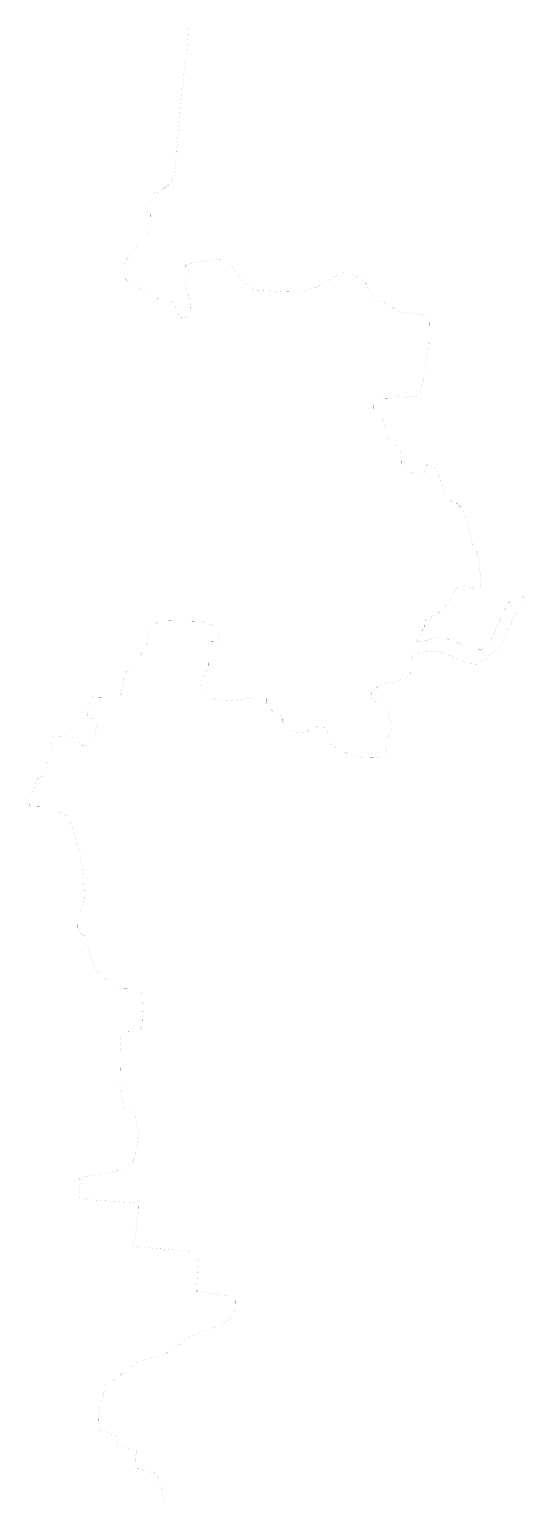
# Model space of a CAD drawing. Header units: metres. Extents: x 264643 to 276801, y 2090546 to 2143845.
# Drawn here: x 271794 to 273381, y 2116143 to 2120826 of the extents above; entities that cross this region are included whole.
import ezdxf

# ---------------------------------------------------------------- set-up
doc = ezdxf.new("R2010")
doc.units = ezdxf.units.M
doc.layers.add('HAZARDS LINE', color=1, linetype='Continuous')

msp = doc.modelspace()

# ---------------------------------------------------------------- linework, layer by layer
at = {"layer": 'HAZARDS LINE', "lineweight": 18, "const_width": 0.134}
msp.add_lwpolyline([(272223.5, 2116139), (272212.3, 2116190.9), (272200.9, 2116226.9), (272197, 2116230.9), (272193, 2116235), (272185.1, 2116239.1), (272165.3, 2116243.3), (272141.5, 2116251.7), (272137.5, 2116251.7), (272133.6, 2116255.8), (272129.8, 2116263.8), (272130, 2116279.7), (272134.3, 2116303.5), (272134.4, 2116307.5), (272078.9, 2116324.3), (272075, 2116328.3), (272071.4, 2116356.2), (272015.9, 2116373), (272015.9, 2116377), (272012.1, 2116389), (272012.5, 2116412.9), (272017, 2116452.6), (272029.5, 2116488.3), (272033.9, 2116516.1), (272038, 2116524), (272042, 2116527.9), (272058, 2116527.7), (272070, 2116535.5), (272106.4, 2116570.8), (272114.4, 2116574.6), (272122.4, 2116578.5), (272130.5, 2116586.4), (272146.5, 2116594.1), (272186.5, 2116605.5), (272210.5, 2116609.1), (272226.5, 2116616.8), (272234.5, 2116620.7), (272250.6, 2116628.4), (272286.9, 2116659.7), (272303, 2116671.5), (272387, 2116702.1), (272395, 2116706), (272423.1, 2116721.5), (272439.2, 2116733.2), (272439.3, 2116737.2), (272443.4, 2116745.1), (272447.6, 2116757), (272448.1, 2116792.8), (272444.2, 2116796.8), (272436.3, 2116800.9), (272424.3, 2116801.1), (272328.9, 2116814.4), (272325, 2116814.5), (272325, 2116818.5), (272330.4, 2116914), (272330.8, 2116941.9), (272302.9, 2116942.3), (272131.9, 2116956.7), (272127.9, 2116956.8), (272124, 2116960.8), (272124.1, 2116964.8), (272132.7, 2117012.5), (272141.6, 2117076.1), (272141.8, 2117088), (272137.9, 2117092), (272130, 2117096.1), (272054.4, 2117101.2), (271986.8, 2117106.2), (271962.9, 2117110.5), (271955, 2117114.6), (271951.2, 2117122.6), (271955.7, 2117162.4), (271951.9, 2117170.4), (271955.9, 2117174.4), (271963.9, 2117178.2), (272067.7, 2117196.6), (272083.8, 2117204.3), (272119.8, 2117219.7), (272124, 2117231.6), (272136.5, 2117271.3), (272141.2, 2117319), (272133.8, 2117358.9), (272130, 2117370.9), (272126.1, 2117379), (272122.2, 2117383), (272110.3, 2117387.2), (272106.4, 2117387.2), (272102.4, 2117391.2), (272098.5, 2117391.3), (272087.1, 2117431.3), (272083.4, 2117451.3), (272079.6, 2117463.3), (272083.9, 2117483.1), (272085.2, 2117570.7), (272082, 2117626.5), (272082.2, 2117638.5), (272086.2, 2117642.4), (272110.1, 2117642), (272114.1, 2117646), (272146, 2117645.5), (272150.1, 2117653.4), (272154.2, 2117665.3), (272154.4, 2117677.2), (272151.5, 2117752.9), (272151.6, 2117760.9), (272147.8, 2117768.9), (272143.9, 2117773), (272136, 2117777.1), (272080.2, 2117777.9), (272072.3, 2117782), (272068.3, 2117782), (272056.5, 2117790.2), (272040.8, 2117806.3), (272025, 2117814.5), (272005.4, 2117838.7), (271990, 2117874.8), (271982.5, 2117902.8), (271974.9, 2117930.8), (271975.1, 2117938.7), (271971.1, 2117942.8), (271967.2, 2117946.8), (271955.4, 2117954.9), (271951.5, 2117959), (271947.7, 2117971), (271948.3, 2118014.8), (271952.3, 2118018.7), (271960.6, 2118038.5), (271969, 2118066.3), (271965.9, 2118130), (271962.5, 2118169.9), (271951.3, 2118221.8), (271943.7, 2118241.9), (271940, 2118261.8), (271924.6, 2118301.9), (271916.9, 2118317.9), (271913, 2118325.9), (271897.2, 2118334.1), (271885.3, 2118338.3), (271853.5, 2118338.8), (271849.6, 2118342.8), (271849.7, 2118350.8), (271845.8, 2118354.8), (271798, 2118355.5), (271794.1, 2118359.5), (271794.5, 2118387.4), (271798.6, 2118395.3), (271815, 2118430.9), (271815.1, 2118434.9), (271819.1, 2118438.8), (271819.2, 2118442.8), (271823.2, 2118446.7), (271827.2, 2118446.7), (271827.2, 2118450.7), (271831.2, 2118450.6), (271835.3, 2118454.5), (271839.3, 2118458.4), (271839.4, 2118466.4), (271843.5, 2118470.3), (271843.5, 2118474.3), (271847.6, 2118478.2), (271847.7, 2118486.2), (271851.9, 2118502.1), (271852, 2118510), (271856, 2118514), (271856.3, 2118529.9), (271860.3, 2118529.8), (271860.4, 2118537.8), (271864.8, 2118565.6), (271868.9, 2118577.5), (271904.8, 2118580.9), (271944.5, 2118572.4), (271952.3, 2118560.3), (271956.2, 2118556.3), (271960.2, 2118556.2), (271964.1, 2118548.2), (271984, 2118551.9), (271988, 2118551.9), (271992.1, 2118559.8), (272000.2, 2118571.6), (272004.5, 2118591.4), (272008.8, 2118611.3), (272012.9, 2118623.2), (272013, 2118627.2), (272009.1, 2118631.2), (271985.3, 2118639.5), (271981.4, 2118643.5), (271977.5, 2118647.6), (271981.9, 2118679.4), (271986.1, 2118691.3), (271990.2, 2118699.2), (271998.2, 2118703), (272077.8, 2118701.9), (272081.8, 2118705.8), (272081.9, 2118709.8), (272085.9, 2118713.7), (272090.4, 2118745.5), (272094.7, 2118769.3), (272102.9, 2118785.1), (272107, 2118793), (272119.1, 2118800.8), (272139.3, 2118820.5), (272159.7, 2118860), (272167.9, 2118875.8), (272172.2, 2118891.7), (272180.5, 2118919.4), (272180.6, 2118923.4), (272188.7, 2118931.2), (272200.8, 2118943), (272208.8, 2118946.9), (272340.2, 2118945), (272352.1, 2118940.8), (272360, 2118936.7), (272371.9, 2118932.5), (272383.7, 2118924.4), (272387.6, 2118920.4), (272391.5, 2118916.3), (272391.5, 2118912.3), (272399, 2118880.4), (272363.1, 2118880.9), (272361.9, 2118793.3), (272357.8, 2118789.4), (272353.7, 2118781.5), (272345.6, 2118769.6), (272341.5, 2118765.7), (272341.4, 2118757.8), (272337.3, 2118749.9), (272337.3, 2118745.9), (272341, 2118729.9), (272360.6, 2118709.7), (272384.3, 2118697.4), (272408.2, 2118693.1), (272420.1, 2118692.9), (272464, 2118696.2), (272507.9, 2118703.6), (272539.7, 2118703.1), (272539.7, 2118699.1), (272547.6, 2118699), (272547.5, 2118687), (272555.2, 2118671), (272566.9, 2118658.9), (272574.8, 2118650.8), (272598.6, 2118642.5), (272598.3, 2118626.6), (272602.3, 2118622.5), (272602.2, 2118618.5), (272606.1, 2118610.5), (272609.9, 2118602.5), (272617.8, 2118598.4), (272629.7, 2118594.2), (272645.6, 2118590), (272657.5, 2118589.9), (272673.5, 2118593.6), (272713.6, 2118612.9), (272721.6, 2118612.8), (272729.5, 2118608.7), (272733.4, 2118604.7), (272741.2, 2118596.6), (272745, 2118584.6), (272744.9, 2118572.6), (272748.7, 2118560.6), (272752.5, 2118552.6), (272764.4, 2118544.5), (272823.7, 2118515.7), (272859.5, 2118511.2), (272899.3, 2118510.7), (272915.2, 2118514.4), (272919.2, 2118514.3), (272923.3, 2118518.3), (272927.5, 2118534.1), (272936.1, 2118577.8), (272944.4, 2118601.6), (272944.6, 2118613.5), (272940.8, 2118629.5), (272937.1, 2118649.5), (272929.3, 2118661.5), (272917.6, 2118673.7), (272901.8, 2118685.8), (272889.9, 2118690), (272882.2, 2118702.1), (272882.4, 2118718), (272898.5, 2118733.7), (272906.6, 2118741.5), (272930.6, 2118749.1), (272958.6, 2118752.7), (272986.6, 2118764.3), (272998.7, 2118772), (273002.7, 2118776), (273006.8, 2118783.9), (273007.4, 2118823.7), (273011.5, 2118835.6), (273019.5, 2118839.4), (273027.6, 2118843.3), (273047.5, 2118847), (273083.4, 2118850.5), (273103.3, 2118846.2), (273134.9, 2118833.8), (273170.5, 2118817.3), (273186.4, 2118813.1), (273202.3, 2118808.9), (273214.2, 2118808.7), (273230.3, 2118816.5), (273290.7, 2118863.4), (273336, 2118966.2), (273344.1, 2118978.1), (273348.2, 2118986), (273360.3, 2118993.8), (273368.3, 2118997.6), (273372.3, 2119001.6), (273376.4, 2119005.5), (273376.4, 2119009.5), (273380.5, 2119013.4), (273348.8, 2119029.8), (273340.8, 2119025.9), (273316.6, 2119002.4), (273312.5, 2118994.5), (273308.4, 2118986.6), (273287.9, 2118947), (273263.2, 2118887.7), (273246.9, 2118864), (273238.9, 2118860.1), (273234.9, 2118860.2), (273230.8, 2118856.3), (273191, 2118856.9), (273187.1, 2118860.9), (273183.1, 2118861), (273183.2, 2118864.9), (273163.4, 2118873.2), (273155.5, 2118877.3), (273143.6, 2118881.4), (273139.7, 2118885.5), (273127.7, 2118885.7), (273119.8, 2118889.8), (273107.9, 2118889.9), (273108, 2118897.9), (273096.1, 2118898.1), (273076, 2118890.4), (273064, 2118886.6), (273060.1, 2118886.6), (273056, 2118882.7), (273048.1, 2118882.8), (273048, 2118878.9), (273044.1, 2118882.9), (273028.1, 2118879.1), (273024.1, 2118879.2), (273032.3, 2118895), (273040.4, 2118906.8), (273040.5, 2118910.8), (273044.5, 2118914.7), (273044.6, 2118918.7), (273048.7, 2118926.6), (273048.8, 2118934.6), (273053, 2118946.5), (273057, 2118950.4), (273089.1, 2118969.9), (273105.2, 2118977.6), (273125.6, 2119009.1), (273150, 2119048.6), (273162.1, 2119056.4), (273166.1, 2119060.3), (273174.1, 2119060.2), (273182, 2119056.1), (273197.9, 2119051.9), (273209.7, 2119047.7), (273221.7, 2119047.6), (273225.7, 2119051.5), (273229.9, 2119063.4), (273226.4, 2119099.3), (273219.3, 2119155.1), (273200, 2119195.2), (273185, 2119263.2), (273185.1, 2119271.1), (273177.3, 2119283.2), (273169.7, 2119303.2), (273165.8, 2119307.3), (273157.9, 2119315.3), (273154, 2119319.4), (273150, 2119319.4), (273126.3, 2119331.7), (273122.4, 2119335.8), (273118.5, 2119343.8), (273095.6, 2119407.8), (273091.8, 2119423.8), (273084, 2119431.9), (273076.2, 2119444), (273060.2, 2119444.2), (273056.2, 2119440.3), (273052.2, 2119436.4), (273052, 2119428.4), (273047.9, 2119416.5), (273039.8, 2119408.7), (273031.9, 2119408.8), (273008.1, 2119417.1), (272984.3, 2119421.4), (272976.3, 2119421.5), (272976.9, 2119465.3), (272973.3, 2119489.3), (272965.5, 2119497.4), (272961.6, 2119505.4), (272945.9, 2119521.5), (272938, 2119525.6), (272934.1, 2119529.7), (272934.2, 2119537.6), (272930.3, 2119545.7), (272926.6, 2119561.7), (272922.8, 2119573.7), (272919, 2119585.7), (272915.2, 2119597.7), (272911.2, 2119601.7), (272907.3, 2119605.7), (272903.3, 2119605.8), (272895.4, 2119609.9), (272891.5, 2119613.9), (272887.6, 2119618), (272887.8, 2119633.9), (272891.9, 2119641.8), (272900, 2119649.7), (272904, 2119649.6), (272912, 2119653.5), (272943.8, 2119653), (272951.9, 2119656.9), (272955.8, 2119656.8), (272963.9, 2119660.7), (272979.7, 2119656.5), (273019.6, 2119659.9), (273027.6, 2119663.7), (273031.7, 2119667.6), (273035.7, 2119671.6), (273039.8, 2119679.5), (273039.9, 2119687.4), (273052.6, 2119739), (273057.5, 2119802.7), (273061.7, 2119814.6), (273061.9, 2119826.5), (273065.9, 2119830.4), (273066.9, 2119898.1), (273063.1, 2119910.1), (273055.2, 2119914.2), (273047.3, 2119918.3), (273023.4, 2119922.6), (272987.7, 2119927.2), (272983.7, 2119927.2), (272959.9, 2119931.5), (272955.9, 2119935.6), (272948.1, 2119943.7), (272940.2, 2119947.8), (272928.4, 2119955.9), (272912.5, 2119960.1), (272892.6, 2119964.4), (272888.7, 2119968.4), (272884.8, 2119972.5), (272865.5, 2120016.6), (272853.8, 2120028.7), (272841.9, 2120036.8), (272826.1, 2120045), (272806.3, 2120049.3), (272790.4, 2120053.5), (272782.4, 2120049.6), (272758.3, 2120038), (272738.3, 2120026.4), (272706.1, 2120006.9), (272678.1, 2119999.4), (272650.1, 2119991.8), (272610.3, 2119992.4), (272518.8, 2119997.7), (272503, 2120001.9), (272475.4, 2120022.3), (272451.9, 2120050.5), (272432.5, 2120082.6), (272428.5, 2120086.7), (272420.7, 2120094.7), (272396.8, 2120095.1), (272337, 2120088), (272309.1, 2120084.4), (272301, 2120080.6), (272297.1, 2120080.6), (272289, 2120076.8), (272288.4, 2120036.9), (272292, 2120009), (272303.3, 2119965), (272307, 2119945.1), (272306.6, 2119917.2), (272302.6, 2119917.3), (272302.6, 2119913.3), (272278.6, 2119909.6), (272274.6, 2119909.7), (272270.7, 2119913.7), (272259.2, 2119941.8), (272255.4, 2119953.8), (272243.6, 2119961.9), (272231.7, 2119966.1), (272203.8, 2119966.5), (272196.1, 2119982.5), (272196.1, 2119986.5), (272184.2, 2119986.7), (272176.3, 2119990.8), (272168.3, 2119990.9), (272156.4, 2119995.1), (272113, 2120019.6), (272097.3, 2120035.8), (272093.5, 2120047.8), (272093.8, 2120067.7), (272102.1, 2120091.4), (272114.4, 2120115.2), (272126.5, 2120126.9), (272142.7, 2120146.6), (272158.9, 2120162.3), (272179.2, 2120189.9), (272180.5, 2120281.5), (272184.7, 2120293.3), (272184.8, 2120301.3), (272188.8, 2120305.2), (272196.9, 2120309.1), (272200.8, 2120309), (272212.9, 2120316.8), (272220.9, 2120320.7), (272229, 2120328.5), (272237, 2120332.4), (272245.2, 2120344.2), (272253.5, 2120372), (272258, 2120403.8), (272267.3, 2120499.2), (272277.2, 2120630.5), (272294.9, 2120753.7), (272300.2, 2120837.3)], dxfattribs=at)

doc.saveas('drawing.dxf')
